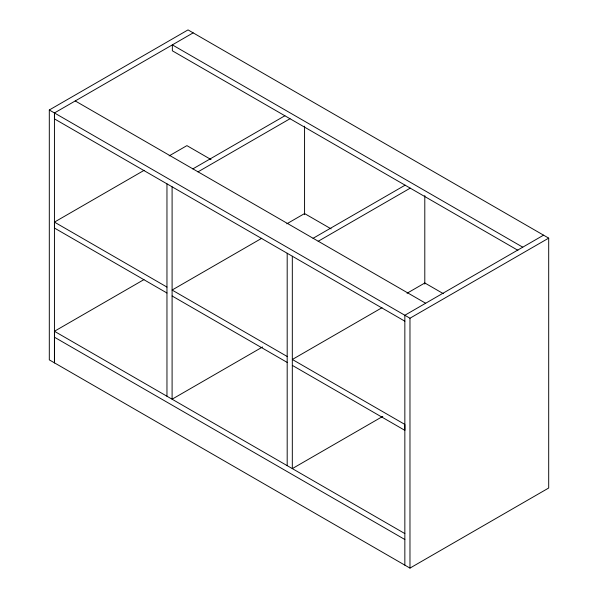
<?xml version="1.0" encoding="UTF-8"?>
<svg xmlns="http://www.w3.org/2000/svg" width="598" height="598" viewBox="0 0 598 598"><rect width="100%" height="100%" fill="white"/><g stroke="black" fill="none" stroke-linecap="round" stroke-linejoin="round"><path stroke-width="0.9" d="M49.305 109.987L49.305 359.869L409.974 568.1L548.695 488.013L548.695 238.131L188.026 29.9L49.305 109.987L409.974 318.218L548.695 238.131M193.154 32.86L54.44 112.955L54.44 362.829L54.44 331.277L143.961 279.595M409.974 568.1L409.974 318.218M166.962 293.005L54.44 228.04L54.44 222.112L144.103 170.348M169.144 155.891L186.912 145.628L211.027 159.554M192.81 168.92L284.902 115.75M197.945 171.88L290.03 118.718M261.76 238.273L172.097 290.045L287.19 356.49M286.801 223.816L304.569 213.561L331.135 228.892M313.038 238.333L405.123 185.163M318.166 241.293L410.258 188.131M262.567 346.975L172.097 399.202L172.097 186.808M382.01 307.701L292.347 359.473L404.868 424.438L404.868 430.358L292.347 365.393M407.051 293.244L424.827 282.981L443.312 293.655M543.56 235.171L404.846 315.258L404.846 565.14M382.787 416.38L292.317 468.615L292.317 256.221M522.757 247.183L172.351 44.88L172.351 50.8L517.913 250.308M75.243 100.942L425.649 303.246M404.846 321.186L54.44 118.882L54.44 112.955M54.44 222.112L166.962 287.077M172.097 295.973L287.19 362.418M54.44 331.277L404.846 533.58M54.44 337.205L404.846 539.508M424.797 195.568L424.797 284.072M304.569 126.156L304.569 214.66M287.19 253.253L287.19 465.655M166.962 183.848L166.962 396.242"/></g></svg>
